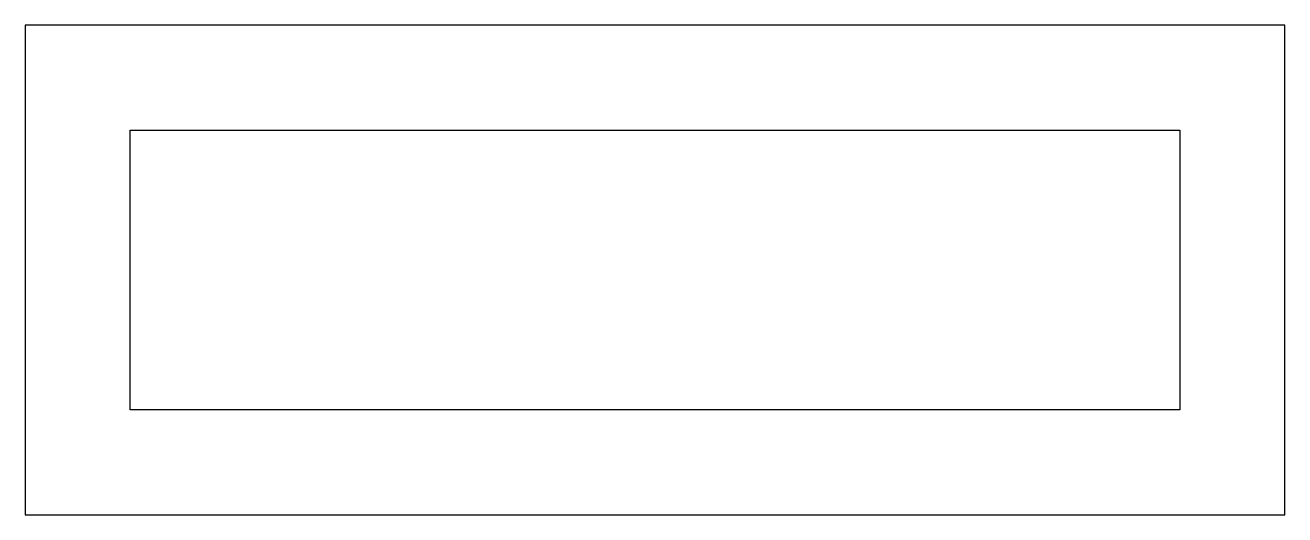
# Model space of a CAD drawing. Header units: millimetres. Extents: x -140 to 40, y -35 to 35.
import ezdxf

# ---------------------------------------------------------------- set-up
doc = ezdxf.new("R2010")
doc.units = ezdxf.units.MM
doc.layers.get('0').update_dxf_attribs({"linetype": 'CONTINUOUS'})

msp = doc.modelspace()

# ---------------------------------------------------------------- linework, layer by layer
for points in [[(40, -35), (40, 35), (-140, 35), (-140, -35)], [(25, -20), (-125, -20), (-125, 20), (25, 20)]]:
    msp.add_lwpolyline(points, close=True)

doc.saveas('drawing.dxf')
